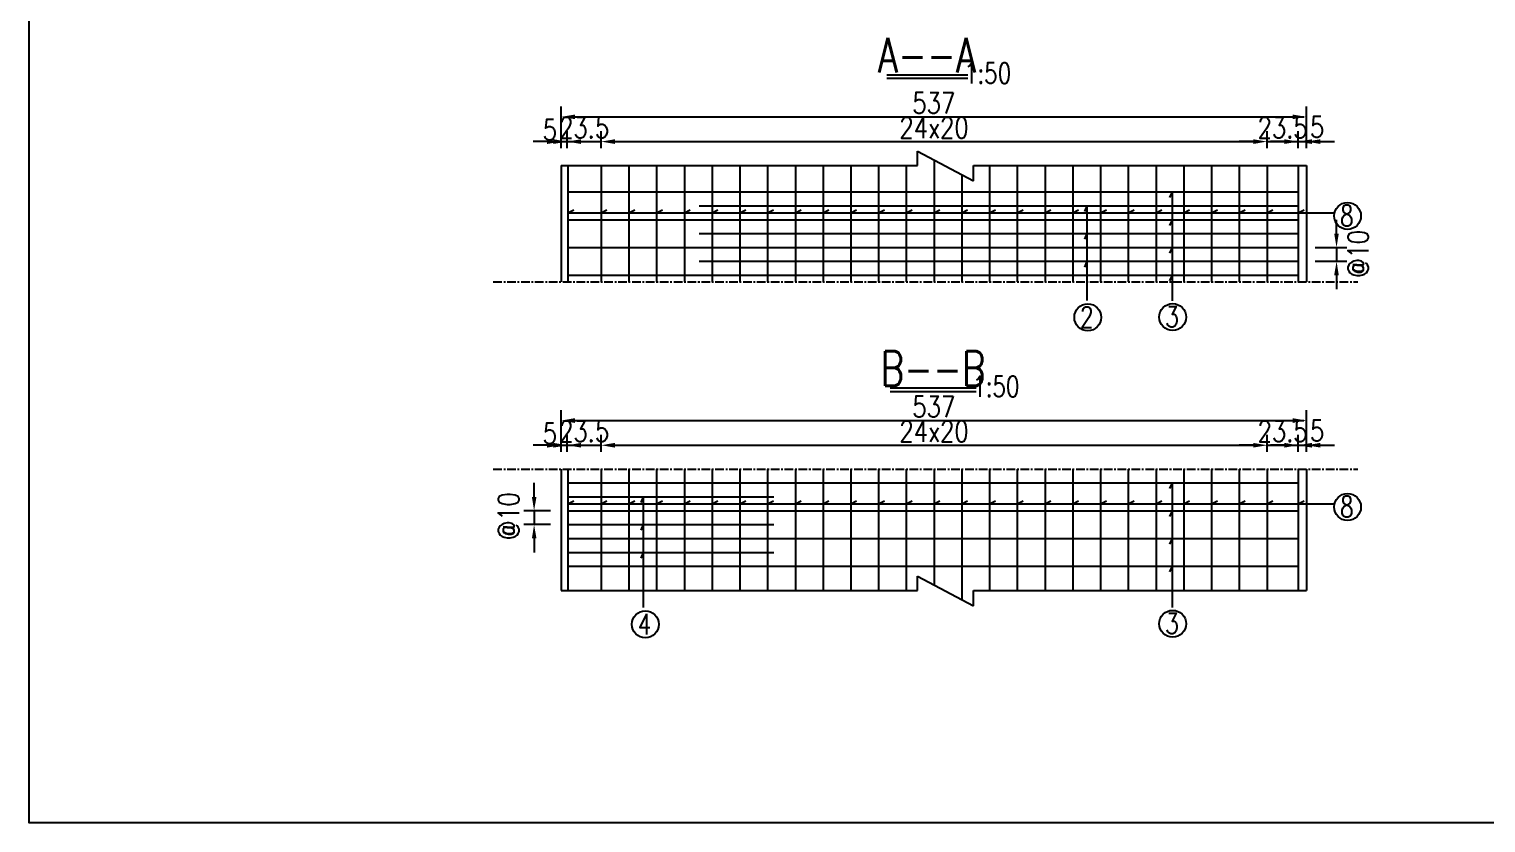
# Model space of a CAD drawing. Header units: millimetres. Extents: x 2923 to 12523, y -1268 to 4624.
# Drawn here: x 5423 to 6473, y -10 to 562 of the extents above; entities that cross this region are included whole.
import ezdxf
from ezdxf.enums import TextEntityAlignment as Align

# ---------------------------------------------------------------- set-up
doc = ezdxf.new("R2010")
doc.units = ezdxf.units.MM
doc.linetypes.add('CENTER', pattern=[2, 1.25, -0.25, 0.25, -0.25])
for name, color, linetype in [('lk', 7, 'Continuous'), ('中心线', 3, 'CENTER'), ('文字', 7, 'Continuous'), ('标注', 4, 'Continuous'), ('钢筋', 6, 'Continuous')]:
    doc.layers.add(name, color=color, linetype=linetype)
doc.styles.add('XGhz', font='simplex1.shx', dxfattribs={"width": 0.8, "bigfont": 'hztxt.shx'})
doc.styles.add('XGsz', font='simplex1.shx', dxfattribs={"width": 0.8, "bigfont": 'hztxt.shx'})
doc.styles.add('数字', font='simplex1.shx', dxfattribs={"width": 0.8, "bigfont": 'hztxt.shx'})
doc.dimstyles.new('STANDARD50', dxfattribs={"dimscale": 5, "dimtxt": 3, "dimasz": 2, "dimexe": 1.5, "dimexo": 2.5, "dimgap": 0.5, "dimtad": 1, "dimdec": 0, "dimrnd": 0.1, "dimzin": 0, "dimdsep": 46, "dimtxsty": 'XGsz', "dimcen": 0.09, "dimdle": 1, "dimclrd": 256, "dimclre": 256, "dimclrt": 256, "dimadec": 0, "dimazin": 0, "dimtfac": 1, "dimtdec": 0, "dimtix": 1, "dimtmove": 2, "dimatfit": 3, "dimfxl": 0, "dimtolj": 1, "dimtzin": 0, "dimlwd": -1, "dimlwe": -1, "dimarcsym": 0})

# ---------------------------------------------------------------- blocks, each defined once
blk = doc.blocks.new('*D20')
at = {"layer": 'DEFPOINTS', "color": 0}
for p in [(6315.5, 480.7), (5835.5, 463.5), (6315.5, 463.5)]:
    blk.add_point(p, dxfattribs=at)
at = {"layer": '标注'}
for p, q in [((5835.5, 476), (5835.5, 488.2)), ((6315.5, 476), (6315.5, 488.2)), ((5845.5, 480.7), (6305.5, 480.7))]:
    blk.add_line(p, q, dxfattribs=at)
for points in [[(5845.5, 482.4), (5845.5, 479), (5835.5, 480.7)], [(6305.5, 482.4), (6305.5, 479), (6315.5, 480.7)]]:
    blk.add_solid(points, dxfattribs=at)
at = {"layer": '标注', "insert": (6075.5, 490.7), "char_height": 15, "attachment_point": 5, "style": 'XGsz'}
blk.add_mtext('\\A1;24x20', dxfattribs=at)
blk = doc.blocks.new('*D21')
at = {"layer": 'DEFPOINTS', "color": 0}
for p in [(6344, 498.5), (5806.6, 472.9), (6344, 472.9)]:
    blk.add_point(p, dxfattribs=at)
at = {"layer": '标注'}
for p, q in [((5806.6, 485.4), (5806.6, 506)), ((6344, 485.4), (6344, 506)), ((5816.6, 498.5), (6334, 498.5))]:
    blk.add_line(p, q, dxfattribs=at)
for points in [[(5816.6, 500.2), (5816.6, 496.9), (5806.6, 498.5)], [(6334, 500.2), (6334, 496.9), (6344, 498.5)]]:
    blk.add_solid(points, dxfattribs=at)
at = {"layer": '标注', "insert": (6075.3, 508.5), "char_height": 15, "attachment_point": 5, "style": 'XGsz'}
blk.add_mtext('\\A1;537', dxfattribs=at)
blk = doc.blocks.new('*D29')
at = {"layer": 'DEFPOINTS', "color": 0}
for p in [(5811.6, 214.6), (5787.2, 204.6), (5811.6, 204.6)]:
    blk.add_point(p, dxfattribs=at)
at = {"layer": '文字'}
for p, q in [((5787.2, 224.6), (5787.2, 234.6)), ((5799.1, 214.6), (5779.7, 214.6)), ((5787.2, 214.6), (5787.2, 204.6)), ((5799.1, 204.6), (5779.7, 204.6)), ((5787.2, 194.6), (5787.2, 184.6))]:
    blk.add_line(p, q, dxfattribs=at)
for points in [[(5785.6, 224.6), (5788.9, 224.6), (5787.2, 214.6)], [(5785.6, 194.6), (5788.9, 194.6), (5787.2, 204.6)]]:
    blk.add_solid(points, dxfattribs=at)
at = {"layer": '文字', "insert": (5768.9, 210.7), "char_height": 15, "attachment_point": 5, "rotation": 90, "style": 'XGsz'}
blk.add_mtext('\\A1;@10', dxfattribs=at)
blk = doc.blocks.new('*D76')
at = {"layer": 'DEFPOINTS', "color": 0}
for p in [(5811.1, 480.7), (5806.6, 463.5), (5811.1, 463.5)]:
    blk.add_point(p, dxfattribs=at)
at = {"layer": '标注'}
for p, q in [((5806.6, 476), (5806.6, 488.2)), ((5811.1, 476), (5811.1, 488.2)), ((5796.6, 480.7), (5786.6, 480.7)), ((5806.6, 480.7), (5811.1, 480.7)), ((5821.1, 480.7), (5831.1, 480.7))]:
    blk.add_line(p, q, dxfattribs=at)
for points in [[(5796.6, 482.4), (5796.6, 479), (5806.6, 480.7)], [(5821.1, 482.4), (5821.1, 479), (5811.1, 480.7)]]:
    blk.add_solid(points, dxfattribs=at)
at = {"layer": '标注', "insert": (5798.6, 489.2), "char_height": 15, "attachment_point": 5, "style": 'XGsz'}
blk.add_mtext('\\A1;5', dxfattribs=at)
blk = doc.blocks.new('*D77')
at = {"layer": 'DEFPOINTS', "color": 0}
for p in [(5835.5, 480.7), (5811.1, 463.5), (5835.5, 463.5)]:
    blk.add_point(p, dxfattribs=at)
at = {"layer": '标注'}
for p, q in [((5811.1, 476), (5811.1, 488.2)), ((5835.5, 476), (5835.5, 488.2)), ((5801.1, 480.7), (5791.1, 480.7)), ((5811.1, 480.7), (5835.5, 480.7)), ((5845.5, 480.7), (5855.5, 480.7))]:
    blk.add_line(p, q, dxfattribs=at)
for points in [[(5801.1, 482.4), (5801.1, 479), (5811.1, 480.7)], [(5845.5, 482.4), (5845.5, 479), (5835.5, 480.7)]]:
    blk.add_solid(points, dxfattribs=at)
at = {"layer": '标注', "insert": (5823.3, 490.7), "char_height": 15, "attachment_point": 5, "style": 'XGsz'}
blk.add_mtext('\\A1;23.5', dxfattribs=at)
blk = doc.blocks.new('*D45')
at = {"layer": 'DEFPOINTS', "color": 0}
for p in [(6337.9, 480.7), (6315.5, 463.5), (6337.9, 463.5)]:
    blk.add_point(p, dxfattribs=at)
at = {"layer": '标注'}
for p, q in [((6315.5, 476), (6315.5, 488.2)), ((6337.9, 476), (6337.9, 488.2)), ((6305.5, 480.7), (6295.5, 480.7)), ((6315.5, 480.7), (6337.9, 480.7)), ((6347.9, 480.7), (6357.9, 480.7))]:
    blk.add_line(p, q, dxfattribs=at)
for points in [[(6305.5, 482.4), (6305.5, 479), (6315.5, 480.7)], [(6347.9, 482.4), (6347.9, 479), (6337.9, 480.7)]]:
    blk.add_solid(points, dxfattribs=at)
at = {"layer": '标注', "insert": (6326.7, 490.7), "char_height": 15, "attachment_point": 5, "style": 'XGsz'}
blk.add_mtext('\\A1;23.5', dxfattribs=at)
blk = doc.blocks.new('*D80')
at = {"layer": 'DEFPOINTS', "color": 0}
for p in [(6344, 480.7), (6337.9, 463.5), (6344, 463.5)]:
    blk.add_point(p, dxfattribs=at)
at = {"layer": '标注'}
for p, q in [((6337.9, 476), (6337.9, 488.2)), ((6344, 476), (6344, 488.2)), ((6327.9, 480.7), (6317.9, 480.7)), ((6337.9, 480.7), (6344, 480.7)), ((6354, 480.7), (6364, 480.7))]:
    blk.add_line(p, q, dxfattribs=at)
for points in [[(6327.9, 482.4), (6327.9, 479), (6337.9, 480.7)], [(6354, 482.4), (6354, 479), (6344, 480.7)]]:
    blk.add_solid(points, dxfattribs=at)
at = {"layer": '标注', "insert": (6351.6, 491.2), "char_height": 15, "attachment_point": 5, "style": 'XGsz'}
blk.add_mtext('\\A1;5', dxfattribs=at)
blk = doc.blocks.new('*D46')
at = {"layer": 'DEFPOINTS', "color": 0}
for p in [(6337.7, 404.4), (6337.7, 394.4), (6365.6, 394.4)]:
    blk.add_point(p, dxfattribs=at)
at = {"layer": '文字'}
for p, q in [((6365.6, 414.4), (6365.6, 424.4)), ((6350.2, 404.4), (6373.1, 404.4)), ((6365.6, 404.4), (6365.6, 394.4)), ((6350.2, 394.4), (6373.1, 394.4)), ((6365.6, 384.4), (6365.6, 374.4))]:
    blk.add_line(p, q, dxfattribs=at)
for points in [[(6363.9, 414.4), (6367.2, 414.4), (6365.6, 404.4)], [(6363.9, 384.4), (6367.2, 384.4), (6365.6, 394.4)]]:
    blk.add_solid(points, dxfattribs=at)
at = {"layer": '文字', "insert": (6381.2, 399.8), "char_height": 15, "attachment_point": 5, "rotation": 90, "style": 'XGsz'}
blk.add_mtext('\\A1;@10', dxfattribs=at)
blk = doc.blocks.new('*D226')
at = {"layer": 'DEFPOINTS', "color": 0}
for p in [(6315.5, 261.8), (5835.5, 244.6), (6315.5, 244.6)]:
    blk.add_point(p, dxfattribs=at)
at = {"layer": '标注'}
for p, q in [((5835.5, 257.1), (5835.5, 269.3)), ((6315.5, 257.1), (6315.5, 269.3)), ((5845.5, 261.8), (6305.5, 261.8))]:
    blk.add_line(p, q, dxfattribs=at)
for points in [[(5845.5, 263.5), (5845.5, 260.1), (5835.5, 261.8)], [(6305.5, 263.5), (6305.5, 260.1), (6315.5, 261.8)]]:
    blk.add_solid(points, dxfattribs=at)
at = {"layer": '标注', "insert": (6075.5, 271.8), "char_height": 15, "attachment_point": 5, "style": 'XGsz'}
blk.add_mtext('\\A1;24x20', dxfattribs=at)
blk = doc.blocks.new('*D227')
at = {"layer": 'DEFPOINTS', "color": 0}
for p in [(6344, 279.6), (5806.6, 254), (6344, 254)]:
    blk.add_point(p, dxfattribs=at)
at = {"layer": '标注'}
for p, q in [((5806.6, 266.5), (5806.6, 287.1)), ((6344, 266.5), (6344, 287.1)), ((5816.6, 279.6), (6334, 279.6))]:
    blk.add_line(p, q, dxfattribs=at)
for points in [[(5816.6, 281.3), (5816.6, 277.9), (5806.6, 279.6)], [(6334, 281.3), (6334, 277.9), (6344, 279.6)]]:
    blk.add_solid(points, dxfattribs=at)
at = {"layer": '标注', "insert": (6075.3, 289.6), "char_height": 15, "attachment_point": 5, "style": 'XGsz'}
blk.add_mtext('\\A1;537', dxfattribs=at)
blk = doc.blocks.new('*D231')
at = {"layer": 'DEFPOINTS', "color": 0}
for p in [(6344, 261.8), (6337.9, 244.6), (6344, 244.6)]:
    blk.add_point(p, dxfattribs=at)
at = {"layer": '标注'}
for p, q in [((6337.9, 257.1), (6337.9, 269.3)), ((6344, 257.1), (6344, 269.3)), ((6327.9, 261.8), (6317.9, 261.8)), ((6337.9, 261.8), (6344, 261.8)), ((6354, 261.8), (6364, 261.8))]:
    blk.add_line(p, q, dxfattribs=at)
for points in [[(6327.9, 263.5), (6327.9, 260.1), (6337.9, 261.8)], [(6354, 263.5), (6354, 260.1), (6344, 261.8)]]:
    blk.add_solid(points, dxfattribs=at)
at = {"layer": '标注', "insert": (6351.6, 272.3), "char_height": 15, "attachment_point": 5, "style": 'XGsz'}
blk.add_mtext('\\A1;5', dxfattribs=at)
blk = doc.blocks.new('*D228')
at = {"layer": 'DEFPOINTS', "color": 0}
for p in [(6337.9, 261.8), (6315.5, 244.6), (6337.9, 244.6)]:
    blk.add_point(p, dxfattribs=at)
at = {"layer": '标注'}
for p, q in [((6315.5, 257.1), (6315.5, 269.3)), ((6337.9, 257.1), (6337.9, 269.3)), ((6305.5, 261.8), (6295.5, 261.8)), ((6315.5, 261.8), (6337.9, 261.8)), ((6347.9, 261.8), (6357.9, 261.8))]:
    blk.add_line(p, q, dxfattribs=at)
for points in [[(6305.5, 263.5), (6305.5, 260.1), (6315.5, 261.8)], [(6347.9, 263.5), (6347.9, 260.1), (6337.9, 261.8)]]:
    blk.add_solid(points, dxfattribs=at)
at = {"layer": '标注', "insert": (6326.7, 271.8), "char_height": 15, "attachment_point": 5, "style": 'XGsz'}
blk.add_mtext('\\A1;23.5', dxfattribs=at)
blk = doc.blocks.new('*D230')
at = {"layer": 'DEFPOINTS', "color": 0}
for p in [(5835.5, 261.8), (5811.1, 244.6), (5835.5, 244.6)]:
    blk.add_point(p, dxfattribs=at)
at = {"layer": '标注'}
for p, q in [((5811.1, 257.1), (5811.1, 269.3)), ((5835.5, 257.1), (5835.5, 269.3)), ((5801.1, 261.8), (5791.1, 261.8)), ((5811.1, 261.8), (5835.5, 261.8)), ((5845.5, 261.8), (5855.5, 261.8))]:
    blk.add_line(p, q, dxfattribs=at)
for points in [[(5801.1, 263.5), (5801.1, 260.1), (5811.1, 261.8)], [(5845.5, 263.5), (5845.5, 260.1), (5835.5, 261.8)]]:
    blk.add_solid(points, dxfattribs=at)
at = {"layer": '标注', "insert": (5823.3, 271.8), "char_height": 15, "attachment_point": 5, "style": 'XGsz'}
blk.add_mtext('\\A1;23.5', dxfattribs=at)
blk = doc.blocks.new('*D229')
at = {"layer": 'DEFPOINTS', "color": 0}
for p in [(5811.1, 261.8), (5806.6, 244.6), (5811.1, 244.6)]:
    blk.add_point(p, dxfattribs=at)
at = {"layer": '标注'}
for p, q in [((5806.6, 257.1), (5806.6, 269.3)), ((5811.1, 257.1), (5811.1, 269.3)), ((5796.6, 261.8), (5786.6, 261.8)), ((5806.6, 261.8), (5811.1, 261.8)), ((5821.1, 261.8), (5831.1, 261.8))]:
    blk.add_line(p, q, dxfattribs=at)
for points in [[(5796.6, 263.5), (5796.6, 260.1), (5806.6, 261.8)], [(5821.1, 263.5), (5821.1, 260.1), (5811.1, 261.8)]]:
    blk.add_solid(points, dxfattribs=at)
at = {"layer": '标注', "insert": (5798.6, 270.3), "char_height": 15, "attachment_point": 5, "style": 'XGsz'}
blk.add_mtext('\\A1;5', dxfattribs=at)

msp = doc.modelspace()

# ---------------------------------------------------------------- linework, layer by layer
at = {"layer": 'DEFPOINTS'}
msp.add_lwpolyline([(5423.2, 1474.6), (7523.2, 1474.6), (7523.2, -10.4), (5423.2, -10.4), (5423.2, 1474.6)], dxfattribs=at)
at = {"layer": 'lk'}
for p, q in [((6063.5, 463.5), (6063.5, 473.8)), ((6063.5, 473.8), (6104, 452.4)), ((5806.6, 463.5), (6063.5, 463.5)), ((5806.6, 463.5), (5806.6, 379.7)), ((6104, 463.5), (6344, 463.5)), ((6104, 452.4), (6104, 463.5)), ((6344, 463.5), (6344, 379.7)), ((5806.6, 244.6), (5806.6, 157.1)), ((6344, 244.6), (6344, 157.1)), ((6063.5, 157.1), (6063.5, 167.4)), ((6063.5, 167.4), (6104, 146)), ((5806.6, 157.1), (6063.5, 157.1)), ((6104, 157.1), (6344, 157.1)), ((6104, 146), (6104, 157.1))]:
    msp.add_line(p, q, dxfattribs=at)
at = {"layer": '中心线', "ltscale": 5}
for p, q in [((5757.8, 379.7), (6380.9, 379.7)), ((5757.8, 244.6), (6380.9, 244.6))]:
    msp.add_line(p, q, dxfattribs=at)
at = {"layer": '标注'}
for p, q in [((6041.5, 526.4), (6099.8, 526.4)), ((6247, 444.4), (6245.2, 440.3)), ((6247, 444.4), (6247, 365.9)), ((5811.6, 429.4), (5815.8, 431.5)), ((5835.5, 429.4), (5839.7, 431.5)), ((5855.5, 429.4), (5859.7, 431.5)), ((5875.5, 429.4), (5879.7, 431.5)), ((5895.5, 429.4), (5899.7, 431.5)), ((5915.5, 429.4), (5919.7, 431.5)), ((5935.5, 429.4), (5939.7, 431.5)), ((5955.5, 429.4), (5959.7, 431.5)), ((5975.5, 429.4), (5979.7, 431.5)), ((5995.5, 429.4), (5999.7, 431.5)), ((6015.5, 429.4), (6019.7, 431.5)), ((6035.5, 429.4), (6039.7, 431.5)), ((6055.5, 429.4), (6059.7, 431.5)), ((6075.5, 429.4), (6079.7, 431.5)), ((6095.5, 429.4), (6099.7, 431.5)), ((6115.5, 429.4), (6119.7, 431.5)), ((6135.5, 429.4), (6139.7, 431.5)), ((6155.5, 429.4), (6159.7, 431.5)), ((6175.5, 429.4), (6179.7, 431.5)), ((6185.7, 434.4), (6184, 430.3)), ((6185.7, 434.4), (6185.7, 366.1)), ((6195.5, 429.4), (6199.7, 431.5)), ((6215.5, 429.4), (6219.7, 431.5)), ((6235.5, 429.4), (6239.7, 431.5)), ((6255.5, 429.4), (6259.7, 431.5)), ((6275.5, 429.4), (6279.7, 431.5)), ((6295.5, 429.4), (6299.7, 431.5)), ((6315.5, 429.4), (6319.7, 431.5)), ((6337.9, 429.4), (6342.2, 431.5)), ((5811.6, 429.4), (6363.7, 429.4)), ((6247, 424.4), (6245.2, 420.3)), ((6185.7, 414.4), (6184, 410.3)), ((6247, 404.4), (6245.2, 400.3)), ((6185.7, 394.4), (6184, 390.3)), ((6247, 384.4), (6245.2, 380.3)), ((6043.8, 300.6), (6105.8, 300.6)), ((6247, 234.6), (6245.2, 230.5)), ((6247, 234.6), (6247, 144.8)), ((5811.6, 219.6), (5815.8, 221.7)), ((5835.5, 219.6), (5839.7, 221.7)), ((5855.5, 219.6), (5859.7, 221.7)), ((5865.8, 224.6), (5864.1, 220.5)), ((5865.8, 224.6), (5865.8, 144.9)), ((5875.5, 219.6), (5879.7, 221.7)), ((5895.5, 219.6), (5899.7, 221.7)), ((5915.5, 219.6), (5919.7, 221.7)), ((5935.5, 219.6), (5939.7, 221.7)), ((5955.5, 219.6), (5959.7, 221.7)), ((5975.5, 219.6), (5979.7, 221.7)), ((5995.5, 219.6), (5999.7, 221.7)), ((6015.5, 219.6), (6019.7, 221.7)), ((6035.5, 219.6), (6039.7, 221.7)), ((6055.5, 219.6), (6059.7, 221.7)), ((6075.5, 219.6), (6079.7, 221.7)), ((6095.5, 219.6), (6099.7, 221.7)), ((6115.5, 219.6), (6119.7, 221.7)), ((6135.5, 219.6), (6139.7, 221.7)), ((6155.5, 219.6), (6159.7, 221.7)), ((6175.5, 219.6), (6179.7, 221.7)), ((6195.5, 219.6), (6199.7, 221.7)), ((6215.5, 219.6), (6219.7, 221.7)), ((6235.5, 219.6), (6239.7, 221.7)), ((6255.5, 219.6), (6259.7, 221.7)), ((6275.5, 219.6), (6279.7, 221.7)), ((6295.5, 219.6), (6299.7, 221.7)), ((6315.5, 219.6), (6319.7, 221.7)), ((6337.9, 219.6), (6342.2, 221.7)), ((5811.6, 219.6), (6363.7, 219.6)), ((6247, 214.6), (6245.2, 210.5)), ((5865.8, 204.6), (5864.1, 200.5)), ((6247, 194.6), (6245.2, 190.5)), ((5865.8, 184.6), (5864.1, 180.5)), ((6247, 174.6), (6245.2, 170.5))]:
    msp.add_line(p, q, dxfattribs=at)
for centre in [(6373.5, 427.1), (6186.3, 354), (6247.5, 354.2), (6373.5, 217.3), (5867.4, 132.7), (6247.5, 133.1)]:
    msp.add_circle(centre, 9.68, dxfattribs=at)
at = {"layer": '钢筋'}
for p, q in [((6041.5, 528.9), (6099.8, 528.9)), ((5811.6, 463.5), (5811.6, 379.7)), ((5835.5, 463.5), (5835.5, 379.7)), ((5855.5, 463.5), (5855.5, 379.7)), ((5875.5, 463.5), (5875.5, 379.7)), ((5895.5, 463.5), (5895.5, 379.7)), ((5915.5, 463.5), (5915.5, 379.7)), ((5935.5, 463.5), (5935.5, 379.7)), ((5955.5, 463.5), (5955.5, 379.7)), ((5975.5, 463.5), (5975.5, 379.7)), ((5995.5, 463.5), (5995.5, 379.7)), ((6015.5, 463.5), (6015.5, 379.7)), ((6035.5, 463.5), (6035.5, 379.7)), ((6055.5, 463.5), (6055.5, 379.7)), ((6075.5, 467.5), (6075.5, 379.7)), ((6115.5, 463.5), (6115.5, 379.7)), ((6135.5, 463.5), (6135.5, 379.7)), ((6155.5, 463.5), (6155.5, 379.7)), ((6175.5, 463.5), (6175.5, 379.7)), ((6195.5, 463.5), (6195.5, 379.7)), ((6215.5, 463.5), (6215.5, 379.7)), ((6235.5, 463.5), (6235.5, 379.7)), ((6255.5, 463.5), (6255.5, 379.7)), ((6275.5, 463.5), (6275.5, 379.7)), ((6295.5, 463.5), (6295.5, 379.7)), ((6315.5, 463.5), (6315.5, 379.7)), ((6337.9, 463.5), (6337.9, 379.7)), ((6095.5, 456.9), (6095.5, 379.7)), ((5811.6, 444.4), (6337.9, 444.4)), ((5906.1, 434.4), (6337.9, 434.4)), ((5811.6, 424.4), (6337.9, 424.4)), ((5906.1, 414.4), (6337.9, 414.4)), ((5811.6, 404.4), (6337.9, 404.4)), ((5906.1, 394.4), (6337.9, 394.4)), ((5811.6, 384.4), (6337.9, 384.4)), ((6043.8, 303.1), (6105.8, 303.1)), ((5811.6, 244.6), (5811.6, 157.1)), ((5835.5, 244.6), (5835.5, 157.1)), ((5855.5, 244.6), (5855.5, 157.1)), ((5875.5, 244.6), (5875.5, 157.1)), ((5895.5, 244.6), (5895.5, 157.1)), ((5915.5, 244.6), (5915.5, 157.1)), ((5935.5, 244.6), (5935.5, 157.1)), ((5955.5, 244.6), (5955.5, 157.1)), ((5975.5, 244.6), (5975.5, 157.1)), ((5995.5, 244.6), (5995.5, 157.1)), ((6015.5, 244.6), (6015.5, 157.1)), ((6035.5, 244.6), (6035.5, 157.1)), ((6055.5, 244.6), (6055.5, 157.1)), ((6075.5, 244.6), (6075.5, 161.1)), ((6095.5, 244.6), (6095.5, 150.5)), ((6115.5, 244.6), (6115.5, 157.1)), ((6135.5, 244.6), (6135.5, 157.1)), ((6155.5, 244.6), (6155.5, 157.1)), ((6175.5, 244.6), (6175.5, 157.1)), ((6195.5, 244.6), (6195.5, 157.1)), ((6215.5, 244.6), (6215.5, 157.1)), ((6235.5, 244.6), (6235.5, 157.1)), ((6255.5, 244.6), (6255.5, 157.1)), ((6275.5, 244.6), (6275.5, 157.1)), ((6295.5, 244.6), (6295.5, 157.1)), ((6315.5, 244.6), (6315.5, 157.1)), ((6337.9, 244.6), (6337.9, 157.1)), ((5811.6, 234.6), (6337.9, 234.6)), ((5811.6, 224.6), (5960.1, 224.6)), ((5811.6, 214.6), (6337.9, 214.6)), ((5811.6, 204.6), (5960.1, 204.6)), ((5811.6, 194.6), (6337.9, 194.6)), ((5811.6, 184.6), (5960.1, 184.6)), ((5811.6, 174.6), (6337.9, 174.6))]:
    msp.add_line(p, q, dxfattribs=at)

# ---------------------------------------------------------------- texts
at = {"layer": '文字', "width": 0.75}
for s, height, style, p in [('A--A', 25, 'XGhz', (6070.4, 543)), ('1:50', 15, '数字', (6114.1, 530)), ('8', 15, '数字', (6373, 427.3)), ('2', 15, '数字', (6185.7, 354.2)), ('3', 15, '数字', (6247, 354.4)), ('B--B', 25, 'XGhz', (6074.8, 317.1)), ('1:50', 15, '数字', (6120.1, 304.2)), ('8', 15, '数字', (6373, 217.5)), ('4', 15, '数字', (5866.8, 132.8)), ('3', 15, '数字', (6247, 133.3))]:
    msp.add_text(s, height=height, dxfattribs=dict(at, style=style)).set_placement(p, align=Align.MIDDLE)

# ---------------------------------------------------------------- dimensions: what is measured, and where the dimension line sits
at = {"layer": '文字'}
for base, p1, p2, picture, middle in [((6365.6, 394.4), (6337.7, 404.4), (6337.7, 394.4), '*D46', (6381.2, 399.8)), ((5787.2, 204.6), (5811.6, 214.6), (5811.6, 204.6), '*D29', (5768.9, 210.7))]:
    dim = msp.add_linear_dim(base=base, p1=p1, p2=p2, angle=90, text='@10', dimstyle='STANDARD50', dxfattribs=at)
    dim.commit()
    dim.dimension.update_dxf_attribs({"geometry": picture, "text_midpoint": middle, "dimtype": 160})
at = {"layer": '标注'}
for base, p1, p2, picture, middle in [((6344, 498.5), (5806.6, 472.9), (6344, 472.9), '*D21', (6075.3, 508.5)), ((6344, 279.6), (5806.6, 254), (6344, 254), '*D227', (6075.3, 289.6))]:
    dim = msp.add_linear_dim(base=base, p1=p1, p2=p2, dimstyle='STANDARD50', dxfattribs=at)
    dim.commit()
    dim.dimension.update_dxf_attribs({"geometry": picture, "text_midpoint": middle})
for base, p1, p2, picture, middle in [((5811.0974, 480.7038), (5806.5633, 463.4895), (5811.0974, 463.4895), '*D76', (5798.6338, 489.1657)), ((5811.0974, 261.7917), (5806.5633, 244.5773), (5811.0974, 244.5773), '*D229', (5798.6338, 270.2536))]:
    dim = msp.add_linear_dim(base=base, p1=p1, p2=p2, dimstyle='STANDARD50', dxfattribs=at)
    dim.commit()
    dim.dimension.update_dxf_attribs({"geometry": picture, "text_midpoint": middle, "dimtype": 160})
for base, p1, p2, text, picture, middle in [((5835.5, 480.7), (5811.1, 463.5), (5835.5, 463.5), '23.5', '*D77', (5823.3, 490.7)), ((6315.5, 480.7), (5835.5, 463.5), (6315.5, 463.5), '24x20', '*D20', (6075.5, 490.7)), ((6337.9, 480.7), (6315.5, 463.5), (6337.9, 463.5), '23.5', '*D45', (6326.7, 490.7)), ((5835.5, 261.8), (5811.1, 244.6), (5835.5, 244.6), '23.5', '*D230', (5823.3, 271.8)), ((6315.5, 261.8), (5835.5, 244.6), (6315.5, 244.6), '24x20', '*D226', (6075.5, 271.8)), ((6337.9, 261.8), (6315.5, 244.6), (6337.9, 244.6), '23.5', '*D228', (6326.7, 271.8))]:
    dim = msp.add_linear_dim(base=base, p1=p1, p2=p2, text=text, dimstyle='STANDARD50', dxfattribs=at)
    dim.commit()
    dim.dimension.update_dxf_attribs({"geometry": picture, "text_midpoint": middle})
for base, p1, p2, picture, middle in [((6344, 480.7), (6337.9, 463.5), (6344, 463.5), '*D80', (6351.6, 491.2)), ((6344, 261.8), (6337.9, 244.6), (6344, 244.6), '*D231', (6351.6, 272.3))]:
    dim = msp.add_linear_dim(base=base, p1=p1, p2=p2, text='5', dimstyle='STANDARD50', dxfattribs=at)
    dim.commit()
    dim.dimension.update_dxf_attribs({"geometry": picture, "text_midpoint": middle, "dimtype": 160})

doc.saveas('drawing.dxf')
